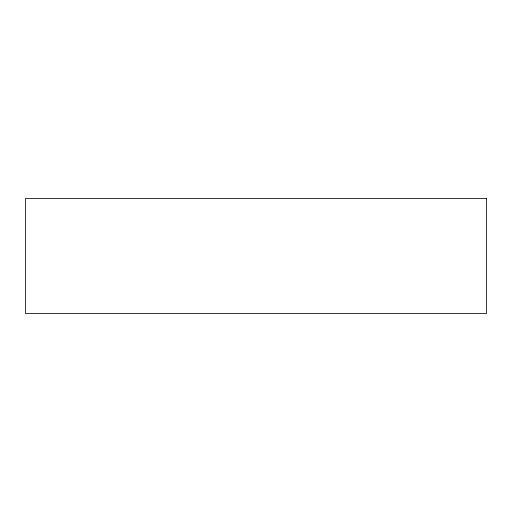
<?xml version="1.0" encoding="UTF-8"?>
<svg xmlns="http://www.w3.org/2000/svg" width="512" height="512" viewBox="0 0 512 512"><rect width="100%" height="100%" fill="white"/><g stroke="black" fill="none" stroke-linecap="round" stroke-linejoin="round"><path stroke-width="0.77" d="M486.4 198.4L25.6 198.4L25.6 313.6L486.4 313.6L486.4 198.4"/></g></svg>
